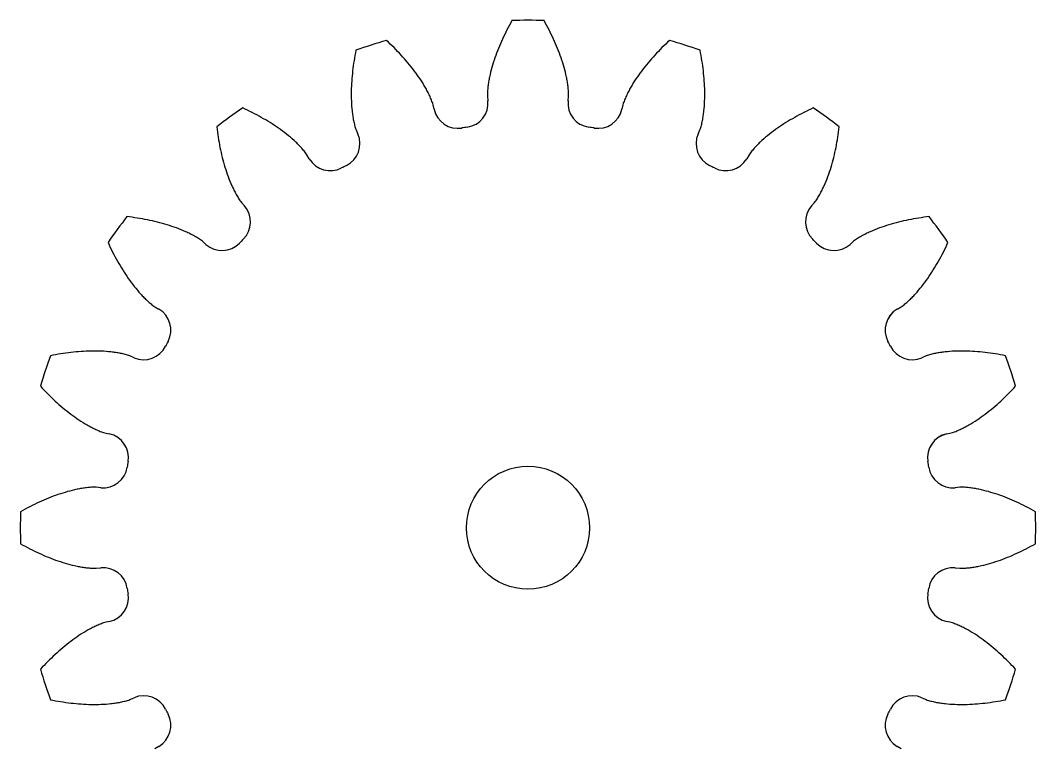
# Model space of a CAD drawing. Header units: millimetres. Extents: x -11 to 90, y -11 to 92.
# Drawn here: x 23.7 to 89.7, y 44.5 to 91.8 of the extents above; entities that cross this region are included whole.
import ezdxf

# ---------------------------------------------------------------- set-up
doc = ezdxf.new("R2010")
doc.units = ezdxf.units.MM
doc.layers.get('0').update_dxf_attribs({"linetype": 'CONTINUOUS'})

msp = doc.modelspace()

# ---------------------------------------------------------------- linework, layer by layer
for p, q in [((54.053, 86.893), (54.08, 86.595)), ((54.053, 86.893), (54.08, 86.595)), ((59.286, 86.595), (59.314, 86.893)), ((59.286, 86.595), (59.314, 86.893)), ((50.577, 86.04), (50.511, 86.333)), ((50.577, 86.04), (50.511, 86.333)), ((62.855, 86.333), (62.789, 86.04)), ((62.855, 86.333), (62.789, 86.04)), ((45.508, 84.707), (45.627, 84.431)), ((45.508, 84.707), (45.627, 84.431)), ((67.739, 84.431), (67.858, 84.707)), ((67.739, 84.431), (67.858, 84.707)), ((42.466, 82.821), (42.313, 83.079)), ((42.466, 82.821), (42.313, 83.079)), ((71.053, 83.079), (70.9, 82.821)), ((71.053, 83.079), (70.9, 82.821)), ((38.057, 79.987), (38.255, 79.762)), ((38.057, 79.987), (38.255, 79.762)), ((75.111, 79.762), (75.309, 79.987)), ((75.111, 79.762), (75.309, 79.987)), ((35.747, 77.253), (35.522, 77.452)), ((35.747, 77.253), (35.522, 77.452)), ((77.844, 77.452), (77.619, 77.253)), ((77.844, 77.452), (77.619, 77.253)), ((32.43, 73.195), (32.688, 73.042)), ((32.43, 73.195), (32.688, 73.042)), ((80.678, 73.042), (80.937, 73.195)), ((80.678, 73.042), (80.937, 73.195)), ((31.077, 69.882), (30.802, 70.001)), ((31.077, 69.882), (30.802, 70.001)), ((82.564, 70.001), (82.289, 69.882)), ((82.564, 70.001), (82.289, 69.882)), ((29.176, 64.997), (29.469, 64.932)), ((29.176, 64.997), (29.469, 64.932)), ((83.897, 64.932), (84.19, 64.997)), ((83.897, 64.932), (84.19, 64.997)), ((28.914, 61.428), (28.615, 61.456)), ((28.914, 61.428), (28.615, 61.456)), ((84.751, 61.456), (84.452, 61.428)), ((84.751, 61.456), (84.452, 61.428)), ((28.615, 56.195), (28.914, 56.223)), ((28.615, 56.195), (28.914, 56.223)), ((84.452, 56.223), (84.751, 56.195)), ((84.452, 56.223), (84.751, 56.195)), ((29.469, 52.72), (29.176, 52.654)), ((29.469, 52.72), (29.176, 52.654)), ((84.19, 52.654), (83.897, 52.72)), ((84.19, 52.654), (83.897, 52.72)), ((30.802, 47.651), (31.077, 47.769)), ((30.802, 47.651), (31.077, 47.769)), ((82.289, 47.769), (82.564, 47.651)), ((82.289, 47.769), (82.564, 47.651)), ((32.688, 44.609), (32.43, 44.456)), ((32.688, 44.609), (32.43, 44.456)), ((80.937, 44.456), (80.678, 44.609)), ((80.937, 44.456), (80.678, 44.609))]:
    msp.add_line(p, q)
msp.add_circle((56.683, 58.826), 4)
msp.add_circle((56.683, 58.826), 4)
for centre, radius, start, end in [((56.683, 58.826), 33, 88.19029, 91.80971), ((56.683, 58.826), 33, 88.19029, 91.80971), ((56.683, 58.826), 33, 106.19029, 109.80971), ((56.683, 58.826), 33, 106.19029, 109.80971), ((56.683, 58.826), 33, 70.19029, 73.80971), ((56.683, 58.826), 33, 70.19029, 73.80971), ((52.5, 86.447), 1.588, -81.38815, 5.32521), ((52.5, 86.447), 1.588, -81.38815, 5.32521), ((60.866, 86.447), 1.588, 174.67479, 261.38815), ((60.866, 86.447), 1.588, 174.67479, 261.38815), ((56.683, 58.826), 33, 124.19029, 127.80971), ((56.683, 58.826), 33, 124.19029, 127.80971), ((52.126, 86.388), 1.588, 192.67479, 279.38815), ((52.126, 86.388), 1.588, 192.67479, 279.38815), ((61.24, 86.388), 1.588, 260.61185, 347.32521), ((61.24, 86.388), 1.588, 260.61185, 347.32521), ((56.683, 58.826), 33, 52.19029, 55.80971), ((56.683, 58.826), 33, 52.19029, 55.80971), ((56.683, 58.826), 26.349, 98.61185, 99.38815), ((56.683, 58.826), 26.349, 98.61185, 99.38815), ((56.683, 58.826), 26.349, 80.61185, 81.38815), ((56.683, 58.826), 26.349, 80.61185, 81.38815), ((44.169, 83.803), 1.588, -63.38815, 23.32521), ((44.169, 83.803), 1.588, -63.38815, 23.32521), ((69.197, 83.803), 1.588, 156.67479, 243.38815), ((69.197, 83.803), 1.588, 156.67479, 243.38815), ((43.832, 83.631), 1.588, 210.67479, 297.38815), ((43.832, 83.631), 1.587, 210.67479, 297.38815), ((69.534, 83.631), 1.588, 242.61185, 329.32521), ((69.534, 83.631), 1.588, 242.61185, 329.32521), ((56.683, 58.826), 26.349, 116.61185, 117.38815), ((56.683, 58.826), 26.349, 116.61185, 117.38815), ((56.683, 58.826), 26.349, 62.61185, 63.38815), ((56.683, 58.826), 26.349, 62.61185, 63.38815), ((37.063, 78.713), 1.588, -45.38815, 41.32521), ((37.063, 78.713), 1.588, -45.38815, 41.32521), ((76.303, 78.713), 1.588, 138.67479, 225.38815), ((76.303, 78.713), 1.588, 138.67479, 225.38815), ((56.683, 58.826), 33, 142.19029, 145.80971), ((56.683, 58.826), 33, 142.19029, 145.80971), ((56.683, 58.826), 33, 34.19029, 37.80971), ((56.683, 58.826), 33, 34.19029, 37.80971), ((36.795, 78.446), 1.588, 228.67479, 315.38815), ((36.795, 78.446), 1.588, 228.67479, 315.38815), ((56.683, 58.826), 26.349, 134.61185, 135.38815), ((56.683, 58.826), 26.349, 134.61185, 135.38815), ((56.683, 58.826), 26.349, 44.61185, 45.38815), ((56.683, 58.826), 26.349, 44.61185, 45.38815), ((76.571, 78.446), 1.588, 224.61185, 311.32521), ((76.571, 78.446), 1.588, 224.61185, 311.32521), ((31.878, 71.677), 1.588, -27.38815, 59.32521), ((31.878, 71.677), 1.588, -27.38815, 59.32521), ((81.488, 71.677), 1.588, 120.67479, 207.38815), ((81.488, 71.677), 1.587, 120.67479, 207.38815), ((31.706, 71.34), 1.588, 246.67479, 333.38815), ((31.706, 71.34), 1.588, 246.67479, 333.38815), ((56.683, 58.826), 26.349, 152.61185, 153.38815), ((56.683, 58.826), 26.349, 152.61185, 153.38815), ((56.683, 58.826), 26.349, 26.61185, 27.38815), ((56.683, 58.826), 26.349, 26.61185, 27.38815), ((81.66, 71.34), 1.588, 206.61185, 293.32521), ((81.66, 71.34), 1.588, 206.61185, 293.32521), ((56.683, 58.826), 33, 160.19029, 163.80971), ((56.683, 58.826), 33, 160.19029, 163.80971), ((56.683, 58.826), 33, 16.19029, 19.80971), ((56.683, 58.826), 33, 16.19029, 19.80971), ((29.121, 63.383), 1.588, -9.38815, 77.32521), ((29.121, 63.383), 1.588, -9.38815, 77.32521), ((84.246, 63.383), 1.588, 102.67479, 189.38815), ((84.246, 63.383), 1.587, 102.67479, 189.38815), ((29.061, 63.009), 1.588, 264.67479, 351.38815), ((29.061, 63.009), 1.587, 264.67479, 351.38815), ((56.683, 58.826), 26.349, 170.61185, 171.38815), ((56.683, 58.826), 26.349, 170.61185, 171.38815), ((56.683, 58.826), 26.349, 8.61185, 9.38815), ((56.683, 58.826), 26.349, 8.61185, 9.38815), ((84.305, 63.009), 1.588, 188.61185, 275.32521), ((84.305, 63.009), 1.588, 188.61185, 275.32521), ((56.683, 58.826), 33, 178.19029, 181.80971), ((56.683, 58.826), 33, 178.19029, 181.80971), ((56.683, 58.826), 33, -1.80971, 1.80971), ((56.683, 58.826), 33, -1.80971, 1.80971), ((29.061, 54.642), 1.588, 8.61185, 95.32521), ((29.061, 54.642), 1.588, 8.61185, 95.32521), ((84.305, 54.642), 1.588, 84.67479, 171.38815), ((84.305, 54.642), 1.588, 84.67479, 171.38815), ((56.683, 58.826), 26.349, 188.61185, 189.38815), ((56.683, 58.826), 26.349, 188.61185, 189.38815), ((56.683, 58.826), 26.349, 350.61185, 351.38815), ((56.683, 58.826), 26.349, 350.61185, 351.38815), ((29.121, 54.269), 1.588, -77.32521, 9.38815), ((29.121, 54.269), 1.588, -77.32521, 9.38815), ((84.246, 54.269), 1.588, 170.61185, 257.32521), ((84.246, 54.269), 1.588, 170.61185, 257.32521), ((56.683, 58.826), 33, 196.19029, 199.80971), ((56.683, 58.826), 33, 196.19029, 199.80971), ((56.683, 58.826), 33, 340.19029, 343.80971), ((56.683, 58.826), 33, 340.19029, 343.80971), ((31.706, 46.312), 1.588, 26.61185, 113.32521), ((31.706, 46.312), 1.588, 26.61185, 113.32521), ((81.66, 46.312), 1.588, 66.67479, 153.38815), ((81.66, 46.312), 1.588, 66.67479, 153.38815), ((56.683, 58.826), 26.349, 206.61185, 207.38815), ((56.683, 58.826), 26.349, 206.61185, 207.38815), ((56.683, 58.826), 26.349, 332.61185, 333.38815), ((56.683, 58.826), 26.349, 332.61185, 333.38815), ((31.878, 45.974), 1.588, -59.32521, 27.38815), ((31.878, 45.974), 1.588, -59.32521, 27.38815), ((81.488, 45.974), 1.588, 152.61185, 239.32521), ((81.488, 45.974), 1.588, 152.61185, 239.32521)]:
    msp.add_arc(centre, radius, start, end)
for points, knots in [([(55.641, 91.809), (55.416, 91.412), (55.106, 90.809), (54.755, 89.995), (54.524, 89.379), (54.33, 88.76), (54.203, 88.242), (54.123, 87.827), (54.08, 87.515), (54.051, 87.204), (54.043, 86.997), (54.053, 86.893)], [-1, -1, -1, -1, -0.75, -0.625, -0.5, -0.375, -0.25, -0.1875, -0.125, -0.0625, 0, 0, 0, 0]), ([(55.641, 91.809), (55.416, 91.412), (55.106, 90.809), (54.755, 89.995), (54.524, 89.379), (54.33, 88.76), (54.203, 88.242), (54.123, 87.827), (54.08, 87.515), (54.051, 87.204), (54.043, 86.997), (54.053, 86.893)], [-1, -1, -1, -1, -0.75, -0.625, -0.5, -0.375, -0.25, -0.1875, -0.125, -0.0625, 0, 0, 0, 0]), ([(59.314, 86.893), (59.323, 86.997), (59.315, 87.204), (59.286, 87.515), (59.243, 87.827), (59.163, 88.242), (59.036, 88.76), (58.842, 89.379), (58.612, 89.995), (58.26, 90.809), (57.95, 91.412), (57.725, 91.809)], [0, 0, 0, 0, 0.0625, 0.125, 0.1875, 0.25, 0.375, 0.5, 0.625, 0.75, 1, 1, 1, 1]), ([(59.314, 86.893), (59.323, 86.997), (59.315, 87.204), (59.286, 87.515), (59.243, 87.827), (59.163, 88.242), (59.036, 88.76), (58.842, 89.379), (58.612, 89.995), (58.26, 90.809), (57.95, 91.412), (57.725, 91.809)], [0, 0, 0, 0, 0.0625, 0.125, 0.1875, 0.25, 0.375, 0.5, 0.625, 0.75, 1, 1, 1, 1]), ([(50.511, 86.333), (50.489, 86.434), (50.417, 86.628), (50.294, 86.915), (50.156, 87.198), (49.952, 87.569), (49.671, 88.022), (49.295, 88.551), (48.885, 89.065), (48.299, 89.731), (47.819, 90.209), (47.482, 90.517)], [0, 0, 0, 0, 0.0625, 0.125, 0.1875, 0.25, 0.375, 0.5, 0.625, 0.75, 1, 1, 1, 1]), ([(50.511, 86.333), (50.489, 86.434), (50.417, 86.628), (50.294, 86.915), (50.156, 87.198), (49.952, 87.569), (49.671, 88.022), (49.295, 88.551), (48.885, 89.065), (48.299, 89.731), (47.819, 90.209), (47.482, 90.517)], [0, 0, 0, 0, 0.0625, 0.125, 0.1875, 0.25, 0.375, 0.5, 0.625, 0.75, 1, 1, 1, 1]), ([(65.884, 90.517), (65.548, 90.209), (65.067, 89.731), (64.481, 89.065), (64.071, 88.551), (63.695, 88.022), (63.414, 87.569), (63.21, 87.198), (63.073, 86.915), (62.949, 86.628), (62.878, 86.434), (62.855, 86.333)], [-1, -1, -1, -1, -0.75, -0.625, -0.5, -0.375, -0.25, -0.1875, -0.125, -0.0625, 0, 0, 0, 0]), ([(65.884, 90.517), (65.548, 90.209), (65.067, 89.731), (64.481, 89.065), (64.071, 88.551), (63.695, 88.022), (63.414, 87.569), (63.21, 87.198), (63.073, 86.915), (62.949, 86.628), (62.878, 86.434), (62.855, 86.333)], [-1, -1, -1, -1, -0.75, -0.625, -0.5, -0.375, -0.25, -0.1875, -0.125, -0.0625, 0, 0, 0, 0]), ([(45.499, 89.873), (45.408, 89.425), (45.3, 88.756), (45.217, 87.873), (45.188, 87.217), (45.195, 86.568), (45.234, 86.036), (45.287, 85.616), (45.342, 85.306), (45.411, 85.001), (45.467, 84.802), (45.508, 84.707)], [-1, -1, -1, -1, -0.75, -0.625, -0.5, -0.375, -0.25, -0.1875, -0.125, -0.0625, 0, 0, 0, 0]), ([(45.499, 89.873), (45.408, 89.425), (45.3, 88.756), (45.217, 87.873), (45.188, 87.217), (45.195, 86.568), (45.234, 86.036), (45.287, 85.616), (45.342, 85.306), (45.411, 85.001), (45.467, 84.802), (45.508, 84.707)], [-1, -1, -1, -1, -0.75, -0.625, -0.5, -0.375, -0.25, -0.1875, -0.125, -0.0625, 0, 0, 0, 0]), ([(67.858, 84.707), (67.899, 84.802), (67.956, 85.001), (68.024, 85.306), (68.08, 85.616), (68.132, 86.036), (68.172, 86.568), (68.178, 87.217), (68.149, 87.873), (68.066, 88.756), (67.958, 89.425), (67.867, 89.873)], [0, 0, 0, 0, 0.0625, 0.125, 0.1875, 0.25, 0.375, 0.5, 0.625, 0.75, 1, 1, 1, 1]), ([(67.858, 84.707), (67.899, 84.802), (67.956, 85.001), (68.024, 85.306), (68.08, 85.616), (68.132, 86.036), (68.172, 86.568), (68.178, 87.217), (68.149, 87.873), (68.066, 88.756), (67.958, 89.425), (67.867, 89.873)], [0, 0, 0, 0, 0.0625, 0.125, 0.1875, 0.25, 0.375, 0.5, 0.625, 0.75, 1, 1, 1, 1]), ([(42.313, 83.079), (42.261, 83.168), (42.132, 83.331), (41.926, 83.566), (41.708, 83.793), (41.399, 84.082), (40.992, 84.426), (40.471, 84.813), (39.923, 85.175), (39.159, 85.628), (38.555, 85.933), (38.139, 86.123)], [0, 0, 0, 0, 0.0625, 0.125, 0.1875, 0.25, 0.375, 0.5, 0.625, 0.75, 1, 1, 1, 1]), ([(42.313, 83.079), (42.261, 83.168), (42.132, 83.331), (41.926, 83.566), (41.708, 83.793), (41.399, 84.082), (40.992, 84.426), (40.471, 84.813), (39.923, 85.175), (39.159, 85.628), (38.555, 85.933), (38.139, 86.123)], [0, 0, 0, 0, 0.0625, 0.125, 0.1875, 0.25, 0.375, 0.5, 0.625, 0.75, 1, 1, 1, 1]), ([(75.227, 86.123), (74.812, 85.933), (74.207, 85.628), (73.444, 85.175), (72.895, 84.813), (72.374, 84.426), (71.967, 84.082), (71.658, 83.793), (71.44, 83.566), (71.234, 83.331), (71.106, 83.168), (71.053, 83.079)], [-1, -1, -1, -1, -0.75, -0.625, -0.5, -0.375, -0.25, -0.1875, -0.125, -0.0625, 0, 0, 0, 0]), ([(75.227, 86.123), (74.812, 85.933), (74.207, 85.628), (73.444, 85.175), (72.895, 84.813), (72.374, 84.426), (71.967, 84.082), (71.658, 83.793), (71.44, 83.566), (71.234, 83.331), (71.106, 83.168), (71.053, 83.079)], [-1, -1, -1, -1, -0.75, -0.625, -0.5, -0.375, -0.25, -0.1875, -0.125, -0.0625, 0, 0, 0, 0]), ([(36.453, 84.897), (36.504, 84.444), (36.608, 83.774), (36.802, 82.908), (36.978, 82.275), (37.184, 81.66), (37.386, 81.166), (37.566, 80.783), (37.714, 80.506), (37.874, 80.237), (37.989, 80.065), (38.057, 79.987)], [-1, -1, -1, -1, -0.75, -0.625, -0.5, -0.375, -0.25, -0.1875, -0.125, -0.0625, 0, 0, 0, 0]), ([(36.453, 84.897), (36.504, 84.444), (36.608, 83.774), (36.802, 82.908), (36.978, 82.275), (37.184, 81.66), (37.386, 81.166), (37.566, 80.783), (37.714, 80.506), (37.874, 80.237), (37.989, 80.065), (38.057, 79.987)], [-1, -1, -1, -1, -0.75, -0.625, -0.5, -0.375, -0.25, -0.1875, -0.125, -0.0625, 0, 0, 0, 0]), ([(75.309, 79.987), (75.377, 80.065), (75.492, 80.237), (75.652, 80.506), (75.8, 80.783), (75.98, 81.166), (76.182, 81.66), (76.389, 82.275), (76.564, 82.908), (76.758, 83.774), (76.862, 84.444), (76.913, 84.897)], [0, 0, 0, 0, 0.0625, 0.125, 0.1875, 0.25, 0.375, 0.5, 0.625, 0.75, 1, 1, 1, 1]), ([(75.309, 79.987), (75.377, 80.065), (75.492, 80.237), (75.652, 80.506), (75.8, 80.783), (75.98, 81.166), (76.182, 81.66), (76.389, 82.275), (76.564, 82.908), (76.758, 83.774), (76.862, 84.444), (76.913, 84.897)], [0, 0, 0, 0, 0.0625, 0.125, 0.1875, 0.25, 0.375, 0.5, 0.625, 0.75, 1, 1, 1, 1]), ([(35.522, 77.452), (35.444, 77.52), (35.272, 77.635), (35.003, 77.795), (34.726, 77.943), (34.343, 78.123), (33.849, 78.325), (33.234, 78.531), (32.6, 78.707), (31.735, 78.901), (31.065, 79.004), (30.611, 79.056)], [0, 0, 0, 0, 0.0625, 0.125, 0.1875, 0.25, 0.375, 0.5, 0.625, 0.75, 1, 1, 1, 1]), ([(35.522, 77.452), (35.444, 77.52), (35.272, 77.635), (35.003, 77.795), (34.726, 77.943), (34.343, 78.123), (33.849, 78.325), (33.234, 78.531), (32.6, 78.707), (31.735, 78.901), (31.065, 79.004), (30.611, 79.056)], [0, 0, 0, 0, 0.0625, 0.125, 0.1875, 0.25, 0.375, 0.5, 0.625, 0.75, 1, 1, 1, 1]), ([(82.755, 79.056), (82.301, 79.004), (81.631, 78.901), (80.766, 78.707), (80.132, 78.531), (79.517, 78.325), (79.023, 78.123), (78.64, 77.943), (78.363, 77.795), (78.094, 77.635), (77.922, 77.52), (77.844, 77.452)], [-1, -1, -1, -1, -0.75, -0.625, -0.5, -0.375, -0.25, -0.1875, -0.125, -0.0625, 0, 0, 0, 0]), ([(82.755, 79.056), (82.301, 79.004), (81.631, 78.901), (80.766, 78.707), (80.132, 78.531), (79.517, 78.325), (79.023, 78.123), (78.64, 77.943), (78.363, 77.795), (78.094, 77.635), (77.922, 77.52), (77.844, 77.452)], [-1, -1, -1, -1, -0.75, -0.625, -0.5, -0.375, -0.25, -0.1875, -0.125, -0.0625, 0, 0, 0, 0]), ([(29.386, 77.37), (29.576, 76.954), (29.881, 76.349), (30.333, 75.586), (30.696, 75.038), (31.082, 74.517), (31.427, 74.109), (31.716, 73.801), (31.943, 73.583), (32.178, 73.376), (32.341, 73.248), (32.43, 73.195)], [-1, -1, -1, -1, -0.75, -0.625, -0.5, -0.375, -0.25, -0.1875, -0.125, -0.0625, 0, 0, 0, 0]), ([(29.386, 77.37), (29.576, 76.954), (29.881, 76.349), (30.333, 75.586), (30.696, 75.038), (31.082, 74.517), (31.427, 74.109), (31.716, 73.801), (31.943, 73.583), (32.178, 73.376), (32.341, 73.248), (32.43, 73.195)], [-1, -1, -1, -1, -0.75, -0.625, -0.5, -0.375, -0.25, -0.1875, -0.125, -0.0625, 0, 0, 0, 0]), ([(80.937, 73.195), (81.026, 73.248), (81.188, 73.376), (81.423, 73.583), (81.65, 73.801), (81.939, 74.109), (82.284, 74.517), (82.67, 75.038), (83.033, 75.586), (83.485, 76.349), (83.791, 76.954), (83.98, 77.37)], [0, 0, 0, 0, 0.0625, 0.125, 0.1875, 0.25, 0.375, 0.5, 0.625, 0.75, 1, 1, 1, 1]), ([(80.937, 73.195), (81.026, 73.248), (81.188, 73.376), (81.423, 73.583), (81.65, 73.801), (81.939, 74.109), (82.284, 74.517), (82.67, 75.038), (83.033, 75.586), (83.485, 76.349), (83.791, 76.954), (83.98, 77.37)], [0, 0, 0, 0, 0.0625, 0.125, 0.1875, 0.25, 0.375, 0.5, 0.625, 0.75, 1, 1, 1, 1]), ([(30.802, 70.001), (30.707, 70.042), (30.508, 70.098), (30.202, 70.167), (29.893, 70.222), (29.473, 70.275), (28.941, 70.314), (28.292, 70.32), (27.636, 70.292), (26.752, 70.209), (26.083, 70.1), (25.636, 70.009)], [0, 0, 0, 0, 0.0625, 0.125, 0.1875, 0.25, 0.375, 0.5, 0.625, 0.75, 1, 1, 1, 1]), ([(30.802, 70.001), (30.707, 70.042), (30.508, 70.098), (30.202, 70.167), (29.893, 70.222), (29.473, 70.275), (28.941, 70.314), (28.292, 70.32), (27.636, 70.292), (26.752, 70.209), (26.083, 70.1), (25.636, 70.009)], [0, 0, 0, 0, 0.0625, 0.125, 0.1875, 0.25, 0.375, 0.5, 0.625, 0.75, 1, 1, 1, 1]), ([(87.73, 70.009), (87.283, 70.1), (86.614, 70.209), (85.731, 70.292), (85.074, 70.32), (84.425, 70.314), (83.893, 70.275), (83.473, 70.222), (83.164, 70.167), (82.859, 70.098), (82.659, 70.042), (82.564, 70.001)], [-1, -1, -1, -1, -0.75, -0.625, -0.5, -0.375, -0.25, -0.1875, -0.125, -0.0625, 0, 0, 0, 0]), ([(87.73, 70.009), (87.283, 70.1), (86.614, 70.209), (85.731, 70.292), (85.074, 70.32), (84.425, 70.314), (83.893, 70.275), (83.473, 70.222), (83.164, 70.167), (82.859, 70.098), (82.659, 70.042), (82.564, 70.001)], [-1, -1, -1, -1, -0.75, -0.625, -0.5, -0.375, -0.25, -0.1875, -0.125, -0.0625, 0, 0, 0, 0]), ([(24.992, 68.027), (25.3, 67.69), (25.778, 67.209), (26.444, 66.623), (26.958, 66.214), (27.487, 65.838), (27.94, 65.557), (28.311, 65.353), (28.594, 65.215), (28.881, 65.092), (29.075, 65.02), (29.176, 64.997)], [-1, -1, -1, -1, -0.75, -0.625, -0.5, -0.375, -0.25, -0.1875, -0.125, -0.0625, 0, 0, 0, 0]), ([(24.992, 68.027), (25.3, 67.69), (25.778, 67.209), (26.444, 66.623), (26.958, 66.214), (27.487, 65.838), (27.94, 65.557), (28.311, 65.353), (28.594, 65.215), (28.881, 65.092), (29.075, 65.02), (29.176, 64.997)], [-1, -1, -1, -1, -0.75, -0.625, -0.5, -0.375, -0.25, -0.1875, -0.125, -0.0625, 0, 0, 0, 0]), ([(84.19, 64.997), (84.291, 65.02), (84.485, 65.092), (84.773, 65.215), (85.056, 65.353), (85.426, 65.557), (85.88, 65.838), (86.408, 66.214), (86.922, 66.623), (87.588, 67.209), (88.066, 67.69), (88.374, 68.027)], [0, 0, 0, 0, 0.0625, 0.125, 0.1875, 0.25, 0.375, 0.5, 0.625, 0.75, 1, 1, 1, 1]), ([(84.19, 64.997), (84.291, 65.02), (84.485, 65.092), (84.773, 65.215), (85.056, 65.353), (85.426, 65.557), (85.88, 65.838), (86.408, 66.214), (86.922, 66.623), (87.588, 67.209), (88.066, 67.69), (88.374, 68.027)], [0, 0, 0, 0, 0.0625, 0.125, 0.1875, 0.25, 0.375, 0.5, 0.625, 0.75, 1, 1, 1, 1]), ([(28.615, 61.456), (28.512, 61.466), (28.305, 61.458), (27.994, 61.429), (27.682, 61.386), (27.267, 61.306), (26.749, 61.179), (26.13, 60.985), (25.514, 60.754), (24.7, 60.403), (24.097, 60.093), (23.7, 59.868)], [0, 0, 0, 0, 0.0625, 0.125, 0.1875, 0.25, 0.375, 0.5, 0.625, 0.75, 1, 1, 1, 1]), ([(28.615, 61.456), (28.512, 61.466), (28.305, 61.458), (27.994, 61.429), (27.682, 61.386), (27.267, 61.306), (26.749, 61.179), (26.13, 60.985), (25.514, 60.754), (24.7, 60.403), (24.097, 60.093), (23.7, 59.868)], [0, 0, 0, 0, 0.0625, 0.125, 0.1875, 0.25, 0.375, 0.5, 0.625, 0.75, 1, 1, 1, 1]), ([(89.667, 59.868), (89.269, 60.093), (88.666, 60.403), (87.852, 60.754), (87.237, 60.985), (86.617, 61.179), (86.099, 61.306), (85.684, 61.386), (85.372, 61.429), (85.061, 61.458), (84.854, 61.466), (84.751, 61.456)], [-1, -1, -1, -1, -0.75, -0.625, -0.5, -0.375, -0.25, -0.1875, -0.125, -0.0625, 0, 0, 0, 0]), ([(89.667, 59.868), (89.269, 60.093), (88.666, 60.403), (87.852, 60.754), (87.237, 60.985), (86.617, 61.179), (86.099, 61.306), (85.684, 61.386), (85.372, 61.429), (85.061, 61.458), (84.854, 61.466), (84.751, 61.456)], [-1, -1, -1, -1, -0.75, -0.625, -0.5, -0.375, -0.25, -0.1875, -0.125, -0.0625, 0, 0, 0, 0]), ([(23.7, 57.784), (24.097, 57.559), (24.7, 57.249), (25.514, 56.897), (26.13, 56.667), (26.749, 56.472), (27.267, 56.345), (27.682, 56.266), (27.994, 56.222), (28.305, 56.194), (28.512, 56.186), (28.615, 56.195)], [-1, -1, -1, -1, -0.75, -0.625, -0.5, -0.375, -0.25, -0.1875, -0.125, -0.0625, 0, 0, 0, 0]), ([(23.7, 57.784), (24.097, 57.559), (24.7, 57.249), (25.514, 56.897), (26.13, 56.667), (26.749, 56.472), (27.267, 56.345), (27.682, 56.266), (27.994, 56.222), (28.305, 56.194), (28.512, 56.186), (28.615, 56.195)], [-1, -1, -1, -1, -0.75, -0.625, -0.5, -0.375, -0.25, -0.1875, -0.125, -0.0625, 0, 0, 0, 0]), ([(84.751, 56.195), (84.854, 56.186), (85.061, 56.194), (85.372, 56.222), (85.684, 56.266), (86.099, 56.345), (86.617, 56.472), (87.237, 56.667), (87.852, 56.897), (88.666, 57.249), (89.269, 57.559), (89.667, 57.784)], [0, 0, 0, 0, 0.0625, 0.125, 0.1875, 0.25, 0.375, 0.5, 0.625, 0.75, 1, 1, 1, 1]), ([(84.751, 56.195), (84.854, 56.186), (85.061, 56.194), (85.372, 56.222), (85.684, 56.266), (86.099, 56.345), (86.617, 56.472), (87.237, 56.667), (87.852, 56.897), (88.666, 57.249), (89.269, 57.559), (89.667, 57.784)], [0, 0, 0, 0, 0.0625, 0.125, 0.1875, 0.25, 0.375, 0.5, 0.625, 0.75, 1, 1, 1, 1]), ([(29.176, 52.654), (29.075, 52.631), (28.881, 52.56), (28.594, 52.436), (28.311, 52.299), (27.94, 52.095), (27.487, 51.814), (26.958, 51.437), (26.444, 51.028), (25.778, 50.442), (25.3, 49.961), (24.992, 49.624)], [0, 0, 0, 0, 0.0625, 0.125, 0.1875, 0.25, 0.375, 0.5, 0.625, 0.75, 1, 1, 1, 1]), ([(29.176, 52.654), (29.075, 52.631), (28.881, 52.56), (28.594, 52.436), (28.311, 52.299), (27.94, 52.095), (27.487, 51.814), (26.958, 51.437), (26.444, 51.028), (25.778, 50.442), (25.3, 49.961), (24.992, 49.624)], [0, 0, 0, 0, 0.0625, 0.125, 0.1875, 0.25, 0.375, 0.5, 0.625, 0.75, 1, 1, 1, 1]), ([(88.374, 49.624), (88.066, 49.961), (87.588, 50.442), (86.922, 51.028), (86.408, 51.437), (85.88, 51.814), (85.426, 52.095), (85.056, 52.299), (84.773, 52.436), (84.485, 52.56), (84.291, 52.631), (84.19, 52.654)], [-1, -1, -1, -1, -0.75, -0.625, -0.5, -0.375, -0.25, -0.1875, -0.125, -0.0625, 0, 0, 0, 0]), ([(88.374, 49.624), (88.066, 49.961), (87.588, 50.442), (86.922, 51.028), (86.408, 51.437), (85.88, 51.814), (85.426, 52.095), (85.056, 52.299), (84.773, 52.436), (84.485, 52.56), (84.291, 52.631), (84.19, 52.654)], [-1, -1, -1, -1, -0.75, -0.625, -0.5, -0.375, -0.25, -0.1875, -0.125, -0.0625, 0, 0, 0, 0]), ([(25.636, 47.642), (26.083, 47.551), (26.752, 47.443), (27.636, 47.36), (28.292, 47.331), (28.941, 47.337), (29.473, 47.377), (29.893, 47.429), (30.202, 47.484), (30.508, 47.553), (30.707, 47.61), (30.802, 47.651)], [-1, -1, -1, -1, -0.75, -0.625, -0.5, -0.375, -0.25, -0.1875, -0.125, -0.0625, 0, 0, 0, 0]), ([(25.636, 47.642), (26.083, 47.551), (26.752, 47.443), (27.636, 47.36), (28.292, 47.331), (28.941, 47.337), (29.473, 47.377), (29.893, 47.429), (30.202, 47.484), (30.508, 47.553), (30.707, 47.61), (30.802, 47.651)], [-1, -1, -1, -1, -0.75, -0.625, -0.5, -0.375, -0.25, -0.1875, -0.125, -0.0625, 0, 0, 0, 0]), ([(82.564, 47.651), (82.659, 47.61), (82.859, 47.553), (83.164, 47.484), (83.473, 47.429), (83.893, 47.377), (84.425, 47.337), (85.074, 47.331), (85.731, 47.36), (86.614, 47.443), (87.283, 47.551), (87.73, 47.642)], [0, 0, 0, 0, 0.0625, 0.125, 0.1875, 0.25, 0.375, 0.5, 0.625, 0.75, 1, 1, 1, 1]), ([(82.564, 47.651), (82.659, 47.61), (82.859, 47.553), (83.164, 47.484), (83.473, 47.429), (83.893, 47.377), (84.425, 47.337), (85.074, 47.331), (85.731, 47.36), (86.614, 47.443), (87.283, 47.551), (87.73, 47.642)], [0, 0, 0, 0, 0.0625, 0.125, 0.1875, 0.25, 0.375, 0.5, 0.625, 0.75, 1, 1, 1, 1])]:
    msp.add_open_spline(points, degree=3, knots=knots)

doc.saveas('drawing.dxf')
